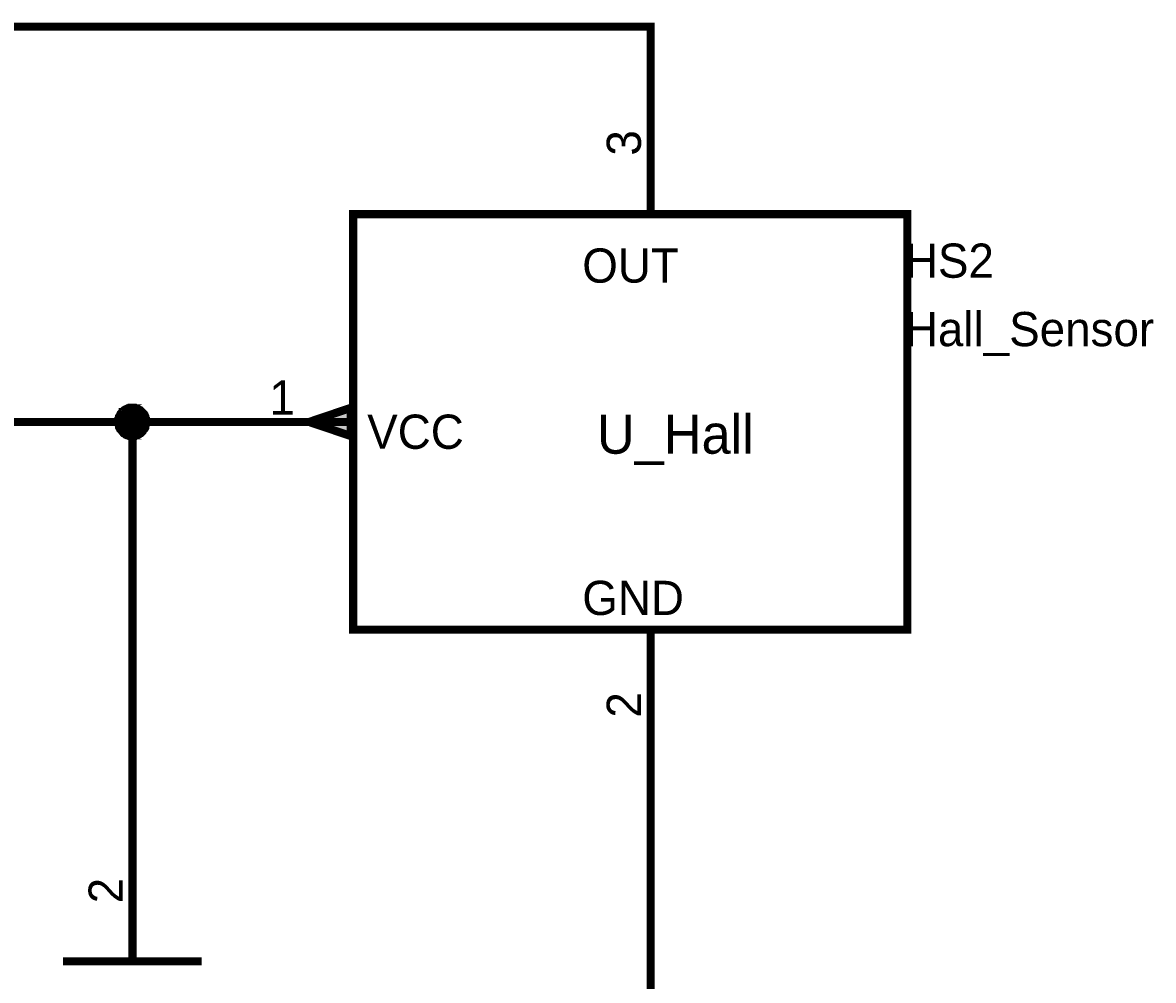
# Model space of a CAD drawing. Header units: millimetres. Extents: x 0 to 800, y 0 to 567.
# Drawn here: x 503.98 to 545.44, y 281.01 to 316.13 of the extents above; entities that cross this region are included whole.
import ezdxf

# ---------------------------------------------------------------- set-up
doc = ezdxf.new("R2010")
doc.units = ezdxf.units.MM
doc.layers.add('Sheet', color=255, linetype='Continuous')

msp = doc.modelspace()

# ---------------------------------------------------------------- linework, layer by layer
at = {"layer": 'Sheet'}
for points, const_width in [([(527.009, 314.703), (527.009, 315.979), (452.509, 315.979), (452.509, 303.996)], 0.3), ([(527.009, 309.193), (527.009, 314.703)], 0.3), ([(507.499, 301.487), (507.499, 301.51), (507.499, 301.532), (507.499, 301.577), (507.499, 301.599), (507.521, 301.622), (507.521, 301.644), (507.521, 301.667), (507.544, 301.689), (507.544, 301.711), (507.566, 301.734), (507.566, 301.756), (507.589, 301.779), (507.589, 301.801), (507.611, 301.823), (507.633, 301.846), (507.656, 301.846), (507.656, 301.868), (507.678, 301.891), (507.701, 301.913), (507.723, 301.913), (507.745, 301.935), (507.768, 301.935), (507.79, 301.958), (507.813, 301.958), (507.835, 301.98), (507.857, 301.98), (507.88, 301.98), (507.902, 302.003), (507.925, 302.003), (507.969, 302.003), (507.992, 302.003), (508.014, 302.003)], 0.3), ([(507.499, 301.487), (507.499, 301.51), (507.499, 301.532), (507.499, 301.577), (507.499, 301.599), (507.521, 301.622), (507.521, 301.644), (507.521, 301.667), (507.544, 301.689), (507.544, 301.711), (507.566, 301.734), (507.566, 301.756), (507.589, 301.779), (507.589, 301.801), (507.611, 301.823), (507.633, 301.846), (507.656, 301.846), (507.656, 301.868), (507.678, 301.891), (507.701, 301.913), (507.723, 301.913), (507.745, 301.935), (507.768, 301.935), (507.79, 301.958), (507.813, 301.958), (507.835, 301.98), (507.857, 301.98), (507.88, 301.98), (507.902, 302.003), (507.925, 302.003), (507.969, 302.003), (507.992, 302.003), (508.014, 302.003)], 0.3), ([(507.499, 301.487), (507.499, 301.51), (507.499, 301.532), (507.499, 301.577), (507.499, 301.599), (507.521, 301.622), (507.521, 301.644), (507.521, 301.667), (507.544, 301.689), (507.544, 301.711), (507.566, 301.734), (507.566, 301.756), (507.589, 301.779), (507.589, 301.801), (507.611, 301.823), (507.633, 301.846), (507.656, 301.846), (507.656, 301.868), (507.678, 301.891), (507.701, 301.913), (507.723, 301.913), (507.745, 301.935), (507.768, 301.935), (507.79, 301.958), (507.813, 301.958), (507.835, 301.98), (507.857, 301.98), (507.88, 301.98), (507.902, 302.003), (507.925, 302.003), (507.969, 302.003), (507.992, 302.003), (508.014, 302.003)], 0.3), ([(507.499, 301.487), (507.499, 301.51), (507.499, 301.532), (507.499, 301.577), (507.499, 301.599), (507.521, 301.622), (507.521, 301.644), (507.521, 301.667), (507.544, 301.689), (507.544, 301.711), (507.566, 301.734), (507.566, 301.756), (507.589, 301.779), (507.589, 301.801), (507.611, 301.823), (507.633, 301.846), (507.656, 301.846), (507.656, 301.868), (507.678, 301.891), (507.701, 301.913), (507.723, 301.913), (507.745, 301.935), (507.768, 301.935), (507.79, 301.958), (507.813, 301.958), (507.835, 301.98), (507.857, 301.98), (507.88, 301.98), (507.902, 302.003), (507.925, 302.003), (507.969, 302.003), (507.992, 302.003), (508.014, 302.003)], 0.3), ([(507.499, 301.487), (507.499, 301.51), (507.499, 301.532), (507.499, 301.577), (507.499, 301.599), (507.521, 301.622), (507.521, 301.644), (507.521, 301.667), (507.544, 301.689), (507.544, 301.711), (507.566, 301.734), (507.566, 301.756), (507.589, 301.779), (507.589, 301.801), (507.611, 301.823), (507.633, 301.846), (507.656, 301.846), (507.656, 301.868), (507.678, 301.891), (507.701, 301.913), (507.723, 301.913), (507.745, 301.935), (507.768, 301.935), (507.79, 301.958), (507.813, 301.958), (507.835, 301.98), (507.857, 301.98), (507.88, 301.98), (507.902, 302.003), (507.925, 302.003), (507.969, 302.003), (507.992, 302.003), (508.014, 302.003)], 0.0991), ([(507.499, 301.487), (507.499, 301.51), (507.499, 301.532), (507.499, 301.577), (507.499, 301.599), (507.521, 301.622), (507.521, 301.644), (507.521, 301.667), (507.544, 301.689), (507.544, 301.711), (507.566, 301.734), (507.566, 301.756), (507.589, 301.779), (507.589, 301.801), (507.611, 301.823), (507.633, 301.846), (507.656, 301.846), (507.656, 301.868), (507.678, 301.891), (507.701, 301.913), (507.723, 301.913), (507.745, 301.935), (507.768, 301.935), (507.79, 301.958), (507.813, 301.958), (507.835, 301.98), (507.857, 301.98), (507.88, 301.98), (507.902, 302.003), (507.925, 302.003), (507.969, 302.003), (507.992, 302.003), (508.014, 302.003)], 0.0991), ([(507.499, 301.487), (507.499, 301.51), (507.499, 301.532), (507.499, 301.577), (507.499, 301.599), (507.521, 301.622), (507.521, 301.644), (507.521, 301.667), (507.544, 301.689), (507.544, 301.711), (507.566, 301.734), (507.566, 301.756), (507.589, 301.779), (507.589, 301.801), (507.611, 301.823), (507.633, 301.846), (507.656, 301.846), (507.656, 301.868), (507.678, 301.891), (507.701, 301.913), (507.723, 301.913), (507.745, 301.935), (507.768, 301.935), (507.79, 301.958), (507.813, 301.958), (507.835, 301.98), (507.857, 301.98), (507.88, 301.98), (507.902, 302.003), (507.925, 302.003), (507.969, 302.003), (507.992, 302.003), (508.014, 302.003)], 0.0991), ([(507.499, 301.487), (507.499, 301.51), (507.499, 301.532), (507.499, 301.577), (507.499, 301.599), (507.521, 301.622), (507.521, 301.644), (507.521, 301.667), (507.544, 301.689), (507.544, 301.711), (507.566, 301.734), (507.566, 301.756), (507.589, 301.779), (507.589, 301.801), (507.611, 301.823), (507.633, 301.846), (507.656, 301.846), (507.656, 301.868), (507.678, 301.891), (507.701, 301.913), (507.723, 301.913), (507.745, 301.935), (507.768, 301.935), (507.79, 301.958), (507.813, 301.958), (507.835, 301.98), (507.857, 301.98), (507.88, 301.98), (507.902, 302.003), (507.925, 302.003), (507.969, 302.003), (507.992, 302.003), (508.014, 302.003)], 0.0991), ([(508.014, 302.003), (508.014, 302.003)], 0.3), ([(508.014, 302.003), (508.037, 302.003), (508.059, 302.003), (508.081, 302.003), (508.104, 302.003), (508.126, 301.98), (508.149, 301.98), (508.193, 301.98), (508.193, 301.958), (508.216, 301.958), (508.238, 301.935), (508.261, 301.935), (508.283, 301.913), (508.305, 301.913), (508.328, 301.891), (508.35, 301.868), (508.373, 301.846), (508.373, 301.846), (508.395, 301.823), (508.417, 301.801), (508.417, 301.779), (508.44, 301.756), (508.44, 301.734), (508.462, 301.711), (508.462, 301.689), (508.485, 301.667), (508.485, 301.644), (508.485, 301.622), (508.507, 301.599), (508.507, 301.577), (508.507, 301.532), (508.507, 301.51), (508.507, 301.487)], 0.3), ([(508.014, 302.003), (508.014, 302.003)], 0.3), ([(508.014, 302.003), (508.037, 302.003), (508.059, 302.003), (508.081, 302.003), (508.104, 302.003), (508.126, 301.98), (508.149, 301.98), (508.193, 301.98), (508.193, 301.958), (508.216, 301.958), (508.238, 301.935), (508.261, 301.935), (508.283, 301.913), (508.305, 301.913), (508.328, 301.891), (508.35, 301.868), (508.373, 301.846), (508.373, 301.846), (508.395, 301.823), (508.417, 301.801), (508.417, 301.779), (508.44, 301.756), (508.44, 301.734), (508.462, 301.711), (508.462, 301.689), (508.485, 301.667), (508.485, 301.644), (508.485, 301.622), (508.507, 301.599), (508.507, 301.577), (508.507, 301.532), (508.507, 301.51), (508.507, 301.487)], 0.3), ([(508.014, 302.003), (508.014, 302.003)], 0.3), ([(508.014, 302.003), (508.037, 302.003), (508.059, 302.003), (508.081, 302.003), (508.104, 302.003), (508.126, 301.98), (508.149, 301.98), (508.193, 301.98), (508.193, 301.958), (508.216, 301.958), (508.238, 301.935), (508.261, 301.935), (508.283, 301.913), (508.305, 301.913), (508.328, 301.891), (508.35, 301.868), (508.373, 301.846), (508.373, 301.846), (508.395, 301.823), (508.417, 301.801), (508.417, 301.779), (508.44, 301.756), (508.44, 301.734), (508.462, 301.711), (508.462, 301.689), (508.485, 301.667), (508.485, 301.644), (508.485, 301.622), (508.507, 301.599), (508.507, 301.577), (508.507, 301.532), (508.507, 301.51), (508.507, 301.487)], 0.3), ([(508.014, 302.003), (508.014, 302.003)], 0.3), ([(508.014, 302.003), (508.037, 302.003), (508.059, 302.003), (508.081, 302.003), (508.104, 302.003), (508.126, 301.98), (508.149, 301.98), (508.193, 301.98), (508.193, 301.958), (508.216, 301.958), (508.238, 301.935), (508.261, 301.935), (508.283, 301.913), (508.305, 301.913), (508.328, 301.891), (508.35, 301.868), (508.373, 301.846), (508.373, 301.846), (508.395, 301.823), (508.417, 301.801), (508.417, 301.779), (508.44, 301.756), (508.44, 301.734), (508.462, 301.711), (508.462, 301.689), (508.485, 301.667), (508.485, 301.644), (508.485, 301.622), (508.507, 301.599), (508.507, 301.577), (508.507, 301.532), (508.507, 301.51), (508.507, 301.487)], 0.3), ([(508.014, 302.003), (508.014, 302.003)], 0.0991), ([(508.014, 302.003), (508.037, 302.003), (508.059, 302.003), (508.081, 302.003), (508.104, 302.003), (508.126, 301.98), (508.149, 301.98), (508.193, 301.98), (508.193, 301.958), (508.216, 301.958), (508.238, 301.935), (508.261, 301.935), (508.283, 301.913), (508.305, 301.913), (508.328, 301.891), (508.35, 301.868), (508.373, 301.846), (508.373, 301.846), (508.395, 301.823), (508.417, 301.801), (508.417, 301.779), (508.44, 301.756), (508.44, 301.734), (508.462, 301.711), (508.462, 301.689), (508.485, 301.667), (508.485, 301.644), (508.485, 301.622), (508.507, 301.599), (508.507, 301.577), (508.507, 301.532), (508.507, 301.51), (508.507, 301.487)], 0.0991), ([(508.014, 302.003), (508.014, 302.003)], 0.0991), ([(508.014, 302.003), (508.037, 302.003), (508.059, 302.003), (508.081, 302.003), (508.104, 302.003), (508.126, 301.98), (508.149, 301.98), (508.193, 301.98), (508.193, 301.958), (508.216, 301.958), (508.238, 301.935), (508.261, 301.935), (508.283, 301.913), (508.305, 301.913), (508.328, 301.891), (508.35, 301.868), (508.373, 301.846), (508.373, 301.846), (508.395, 301.823), (508.417, 301.801), (508.417, 301.779), (508.44, 301.756), (508.44, 301.734), (508.462, 301.711), (508.462, 301.689), (508.485, 301.667), (508.485, 301.644), (508.485, 301.622), (508.507, 301.599), (508.507, 301.577), (508.507, 301.532), (508.507, 301.51), (508.507, 301.487)], 0.0991), ([(508.014, 302.003), (508.014, 302.003)], 0.0991), ([(508.014, 302.003), (508.037, 302.003), (508.059, 302.003), (508.081, 302.003), (508.104, 302.003), (508.126, 301.98), (508.149, 301.98), (508.193, 301.98), (508.193, 301.958), (508.216, 301.958), (508.238, 301.935), (508.261, 301.935), (508.283, 301.913), (508.305, 301.913), (508.328, 301.891), (508.35, 301.868), (508.373, 301.846), (508.373, 301.846), (508.395, 301.823), (508.417, 301.801), (508.417, 301.779), (508.44, 301.756), (508.44, 301.734), (508.462, 301.711), (508.462, 301.689), (508.485, 301.667), (508.485, 301.644), (508.485, 301.622), (508.507, 301.599), (508.507, 301.577), (508.507, 301.532), (508.507, 301.51), (508.507, 301.487)], 0.0991), ([(508.014, 302.003), (508.014, 302.003)], 0.0991), ([(508.014, 302.003), (508.037, 302.003), (508.059, 302.003), (508.081, 302.003), (508.104, 302.003), (508.126, 301.98), (508.149, 301.98), (508.193, 301.98), (508.193, 301.958), (508.216, 301.958), (508.238, 301.935), (508.261, 301.935), (508.283, 301.913), (508.305, 301.913), (508.328, 301.891), (508.35, 301.868), (508.373, 301.846), (508.373, 301.846), (508.395, 301.823), (508.417, 301.801), (508.417, 301.779), (508.44, 301.756), (508.44, 301.734), (508.462, 301.711), (508.462, 301.689), (508.485, 301.667), (508.485, 301.644), (508.485, 301.622), (508.507, 301.599), (508.507, 301.577), (508.507, 301.532), (508.507, 301.51), (508.507, 301.487)], 0.0991), ([(478.514, 300.479), (478.514, 301.487), (478.514, 301.487), (493.007, 301.487), (508.014, 301.487), (510.501, 301.487)], 0.3), ([(508.014, 300.972), (507.992, 300.972), (507.969, 300.972), (507.925, 300.972), (507.902, 300.972), (507.88, 300.995), (507.857, 300.995), (507.835, 300.995), (507.813, 301.017), (507.79, 301.017), (507.768, 301.039), (507.745, 301.039), (507.723, 301.062), (507.701, 301.084), (507.678, 301.084), (507.656, 301.107), (507.656, 301.129), (507.633, 301.151), (507.611, 301.174), (507.589, 301.196), (507.589, 301.196), (507.566, 301.219), (507.566, 301.241), (507.544, 301.263), (507.544, 301.286), (507.521, 301.308), (507.521, 301.331), (507.521, 301.353), (507.499, 301.398), (507.499, 301.42), (507.499, 301.443), (507.499, 301.465), (507.499, 301.487)], 0.3), ([(507.499, 301.487), (507.499, 301.487)], 0.3), ([(508.014, 300.972), (507.992, 300.972), (507.969, 300.972), (507.925, 300.972), (507.902, 300.972), (507.88, 300.995), (507.857, 300.995), (507.835, 300.995), (507.813, 301.017), (507.79, 301.017), (507.768, 301.039), (507.745, 301.039), (507.723, 301.062), (507.701, 301.084), (507.678, 301.084), (507.656, 301.107), (507.656, 301.129), (507.633, 301.151), (507.611, 301.174), (507.589, 301.196), (507.589, 301.196), (507.566, 301.219), (507.566, 301.241), (507.544, 301.263), (507.544, 301.286), (507.521, 301.308), (507.521, 301.331), (507.521, 301.353), (507.499, 301.398), (507.499, 301.42), (507.499, 301.443), (507.499, 301.465), (507.499, 301.487)], 0.3), ([(507.499, 301.487), (507.499, 301.487)], 0.3), ([(508.014, 300.972), (507.992, 300.972), (507.969, 300.972), (507.925, 300.972), (507.902, 300.972), (507.88, 300.995), (507.857, 300.995), (507.835, 300.995), (507.813, 301.017), (507.79, 301.017), (507.768, 301.039), (507.745, 301.039), (507.723, 301.062), (507.701, 301.084), (507.678, 301.084), (507.656, 301.107), (507.656, 301.129), (507.633, 301.151), (507.611, 301.174), (507.589, 301.196), (507.589, 301.196), (507.566, 301.219), (507.566, 301.241), (507.544, 301.263), (507.544, 301.286), (507.521, 301.308), (507.521, 301.331), (507.521, 301.353), (507.499, 301.398), (507.499, 301.42), (507.499, 301.443), (507.499, 301.465), (507.499, 301.487)], 0.3), ([(507.499, 301.487), (507.499, 301.487)], 0.3), ([(508.014, 300.972), (507.992, 300.972), (507.969, 300.972), (507.925, 300.972), (507.902, 300.972), (507.88, 300.995), (507.857, 300.995), (507.835, 300.995), (507.813, 301.017), (507.79, 301.017), (507.768, 301.039), (507.745, 301.039), (507.723, 301.062), (507.701, 301.084), (507.678, 301.084), (507.656, 301.107), (507.656, 301.129), (507.633, 301.151), (507.611, 301.174), (507.589, 301.196), (507.589, 301.196), (507.566, 301.219), (507.566, 301.241), (507.544, 301.263), (507.544, 301.286), (507.521, 301.308), (507.521, 301.331), (507.521, 301.353), (507.499, 301.398), (507.499, 301.42), (507.499, 301.443), (507.499, 301.465), (507.499, 301.487)], 0.3), ([(507.499, 301.487), (507.499, 301.487)], 0.3), ([(508.014, 300.972), (507.992, 300.972), (507.969, 300.972), (507.925, 300.972), (507.902, 300.972), (507.88, 300.995), (507.857, 300.995), (507.835, 300.995), (507.813, 301.017), (507.79, 301.017), (507.768, 301.039), (507.745, 301.039), (507.723, 301.062), (507.701, 301.084), (507.678, 301.084), (507.656, 301.107), (507.656, 301.129), (507.633, 301.151), (507.611, 301.174), (507.589, 301.196), (507.589, 301.196), (507.566, 301.219), (507.566, 301.241), (507.544, 301.263), (507.544, 301.286), (507.521, 301.308), (507.521, 301.331), (507.521, 301.353), (507.499, 301.398), (507.499, 301.42), (507.499, 301.443), (507.499, 301.465), (507.499, 301.487)], 0.0991), ([(507.499, 301.487), (507.499, 301.487)], 0.0991), ([(508.014, 300.972), (507.992, 300.972), (507.969, 300.972), (507.925, 300.972), (507.902, 300.972), (507.88, 300.995), (507.857, 300.995), (507.835, 300.995), (507.813, 301.017), (507.79, 301.017), (507.768, 301.039), (507.745, 301.039), (507.723, 301.062), (507.701, 301.084), (507.678, 301.084), (507.656, 301.107), (507.656, 301.129), (507.633, 301.151), (507.611, 301.174), (507.589, 301.196), (507.589, 301.196), (507.566, 301.219), (507.566, 301.241), (507.544, 301.263), (507.544, 301.286), (507.521, 301.308), (507.521, 301.331), (507.521, 301.353), (507.499, 301.398), (507.499, 301.42), (507.499, 301.443), (507.499, 301.465), (507.499, 301.487)], 0.0991), ([(507.499, 301.487), (507.499, 301.487)], 0.0991), ([(508.014, 300.972), (507.992, 300.972), (507.969, 300.972), (507.925, 300.972), (507.902, 300.972), (507.88, 300.995), (507.857, 300.995), (507.835, 300.995), (507.813, 301.017), (507.79, 301.017), (507.768, 301.039), (507.745, 301.039), (507.723, 301.062), (507.701, 301.084), (507.678, 301.084), (507.656, 301.107), (507.656, 301.129), (507.633, 301.151), (507.611, 301.174), (507.589, 301.196), (507.589, 301.196), (507.566, 301.219), (507.566, 301.241), (507.544, 301.263), (507.544, 301.286), (507.521, 301.308), (507.521, 301.331), (507.521, 301.353), (507.499, 301.398), (507.499, 301.42), (507.499, 301.443), (507.499, 301.465), (507.499, 301.487)], 0.0991), ([(507.499, 301.487), (507.499, 301.487)], 0.0991), ([(508.014, 300.972), (507.992, 300.972), (507.969, 300.972), (507.925, 300.972), (507.902, 300.972), (507.88, 300.995), (507.857, 300.995), (507.835, 300.995), (507.813, 301.017), (507.79, 301.017), (507.768, 301.039), (507.745, 301.039), (507.723, 301.062), (507.701, 301.084), (507.678, 301.084), (507.656, 301.107), (507.656, 301.129), (507.633, 301.151), (507.611, 301.174), (507.589, 301.196), (507.589, 301.196), (507.566, 301.219), (507.566, 301.241), (507.544, 301.263), (507.544, 301.286), (507.521, 301.308), (507.521, 301.331), (507.521, 301.353), (507.499, 301.398), (507.499, 301.42), (507.499, 301.443), (507.499, 301.465), (507.499, 301.487)], 0.0991), ([(507.499, 301.487), (507.499, 301.487)], 0.0991), ([(508.014, 283.479), (508.014, 301.487)], 0.3), ([(508.507, 301.487), (508.507, 301.465), (508.507, 301.443), (508.507, 301.42), (508.507, 301.398), (508.485, 301.353), (508.485, 301.331), (508.485, 301.308), (508.462, 301.286), (508.462, 301.263), (508.44, 301.241), (508.44, 301.219), (508.417, 301.196), (508.417, 301.196), (508.395, 301.174), (508.373, 301.151), (508.373, 301.129), (508.35, 301.107), (508.328, 301.084), (508.305, 301.084), (508.283, 301.062), (508.261, 301.039), (508.238, 301.039), (508.216, 301.017), (508.193, 301.017), (508.193, 300.995), (508.149, 300.995), (508.126, 300.995), (508.104, 300.972), (508.081, 300.972), (508.059, 300.972), (508.037, 300.972), (508.014, 300.972)], 0.3), ([(508.507, 301.487), (508.507, 301.465), (508.507, 301.443), (508.507, 301.42), (508.507, 301.398), (508.485, 301.353), (508.485, 301.331), (508.485, 301.308), (508.462, 301.286), (508.462, 301.263), (508.44, 301.241), (508.44, 301.219), (508.417, 301.196), (508.417, 301.196), (508.395, 301.174), (508.373, 301.151), (508.373, 301.129), (508.35, 301.107), (508.328, 301.084), (508.305, 301.084), (508.283, 301.062), (508.261, 301.039), (508.238, 301.039), (508.216, 301.017), (508.193, 301.017), (508.193, 300.995), (508.149, 300.995), (508.126, 300.995), (508.104, 300.972), (508.081, 300.972), (508.059, 300.972), (508.037, 300.972), (508.014, 300.972)], 0.3), ([(508.507, 301.487), (508.507, 301.465), (508.507, 301.443), (508.507, 301.42), (508.507, 301.398), (508.485, 301.353), (508.485, 301.331), (508.485, 301.308), (508.462, 301.286), (508.462, 301.263), (508.44, 301.241), (508.44, 301.219), (508.417, 301.196), (508.417, 301.196), (508.395, 301.174), (508.373, 301.151), (508.373, 301.129), (508.35, 301.107), (508.328, 301.084), (508.305, 301.084), (508.283, 301.062), (508.261, 301.039), (508.238, 301.039), (508.216, 301.017), (508.193, 301.017), (508.193, 300.995), (508.149, 300.995), (508.126, 300.995), (508.104, 300.972), (508.081, 300.972), (508.059, 300.972), (508.037, 300.972), (508.014, 300.972)], 0.3), ([(508.507, 301.487), (508.507, 301.465), (508.507, 301.443), (508.507, 301.42), (508.507, 301.398), (508.485, 301.353), (508.485, 301.331), (508.485, 301.308), (508.462, 301.286), (508.462, 301.263), (508.44, 301.241), (508.44, 301.219), (508.417, 301.196), (508.417, 301.196), (508.395, 301.174), (508.373, 301.151), (508.373, 301.129), (508.35, 301.107), (508.328, 301.084), (508.305, 301.084), (508.283, 301.062), (508.261, 301.039), (508.238, 301.039), (508.216, 301.017), (508.193, 301.017), (508.193, 300.995), (508.149, 300.995), (508.126, 300.995), (508.104, 300.972), (508.081, 300.972), (508.059, 300.972), (508.037, 300.972), (508.014, 300.972)], 0.3), ([(508.507, 301.487), (508.507, 301.465), (508.507, 301.443), (508.507, 301.42), (508.507, 301.398), (508.485, 301.353), (508.485, 301.331), (508.485, 301.308), (508.462, 301.286), (508.462, 301.263), (508.44, 301.241), (508.44, 301.219), (508.417, 301.196), (508.417, 301.196), (508.395, 301.174), (508.373, 301.151), (508.373, 301.129), (508.35, 301.107), (508.328, 301.084), (508.305, 301.084), (508.283, 301.062), (508.261, 301.039), (508.238, 301.039), (508.216, 301.017), (508.193, 301.017), (508.193, 300.995), (508.149, 300.995), (508.126, 300.995), (508.104, 300.972), (508.081, 300.972), (508.059, 300.972), (508.037, 300.972), (508.014, 300.972)], 0.0991), ([(508.507, 301.487), (508.507, 301.465), (508.507, 301.443), (508.507, 301.42), (508.507, 301.398), (508.485, 301.353), (508.485, 301.331), (508.485, 301.308), (508.462, 301.286), (508.462, 301.263), (508.44, 301.241), (508.44, 301.219), (508.417, 301.196), (508.417, 301.196), (508.395, 301.174), (508.373, 301.151), (508.373, 301.129), (508.35, 301.107), (508.328, 301.084), (508.305, 301.084), (508.283, 301.062), (508.261, 301.039), (508.238, 301.039), (508.216, 301.017), (508.193, 301.017), (508.193, 300.995), (508.149, 300.995), (508.126, 300.995), (508.104, 300.972), (508.081, 300.972), (508.059, 300.972), (508.037, 300.972), (508.014, 300.972)], 0.0991), ([(508.507, 301.487), (508.507, 301.465), (508.507, 301.443), (508.507, 301.42), (508.507, 301.398), (508.485, 301.353), (508.485, 301.331), (508.485, 301.308), (508.462, 301.286), (508.462, 301.263), (508.44, 301.241), (508.44, 301.219), (508.417, 301.196), (508.417, 301.196), (508.395, 301.174), (508.373, 301.151), (508.373, 301.129), (508.35, 301.107), (508.328, 301.084), (508.305, 301.084), (508.283, 301.062), (508.261, 301.039), (508.238, 301.039), (508.216, 301.017), (508.193, 301.017), (508.193, 300.995), (508.149, 300.995), (508.126, 300.995), (508.104, 300.972), (508.081, 300.972), (508.059, 300.972), (508.037, 300.972), (508.014, 300.972)], 0.0991), ([(508.507, 301.487), (508.507, 301.465), (508.507, 301.443), (508.507, 301.42), (508.507, 301.398), (508.485, 301.353), (508.485, 301.331), (508.485, 301.308), (508.462, 301.286), (508.462, 301.263), (508.44, 301.241), (508.44, 301.219), (508.417, 301.196), (508.417, 301.196), (508.395, 301.174), (508.373, 301.151), (508.373, 301.129), (508.35, 301.107), (508.328, 301.084), (508.305, 301.084), (508.283, 301.062), (508.261, 301.039), (508.238, 301.039), (508.216, 301.017), (508.193, 301.017), (508.193, 300.995), (508.149, 300.995), (508.126, 300.995), (508.104, 300.972), (508.081, 300.972), (508.059, 300.972), (508.037, 300.972), (508.014, 300.972)], 0.0991), ([(508.507, 301.487), (508.507, 301.487), (508.507, 301.487), (508.507, 301.487), (508.507, 301.487), (508.507, 301.487), (508.507, 301.487), (508.507, 301.487), (508.507, 301.487), (508.507, 301.487), (508.507, 301.487), (508.507, 301.487), (508.507, 301.487), (508.507, 301.487), (508.507, 301.487), (508.507, 301.487), (508.507, 301.487), (508.507, 301.487), (508.507, 301.487), (508.507, 301.487), (508.507, 301.487), (508.507, 301.487), (508.507, 301.487), (508.507, 301.487), (508.507, 301.487), (508.507, 301.487), (508.507, 301.487), (508.507, 301.487), (508.507, 301.487), (508.507, 301.487), (508.507, 301.487), (508.507, 301.487), (508.507, 301.487)], 0.3), ([(508.507, 301.487), (508.507, 301.487)], 0.3), ([(508.507, 301.487), (508.507, 301.487), (508.507, 301.487), (508.507, 301.487), (508.507, 301.487), (508.507, 301.487), (508.507, 301.487), (508.507, 301.487), (508.507, 301.487), (508.507, 301.487), (508.507, 301.487), (508.507, 301.487), (508.507, 301.487), (508.507, 301.487), (508.507, 301.487), (508.507, 301.487), (508.507, 301.487), (508.507, 301.487), (508.507, 301.487), (508.507, 301.487), (508.507, 301.487), (508.507, 301.487), (508.507, 301.487), (508.507, 301.487), (508.507, 301.487), (508.507, 301.487), (508.507, 301.487), (508.507, 301.487), (508.507, 301.487), (508.507, 301.487), (508.507, 301.487), (508.507, 301.487), (508.507, 301.487)], 0.3), ([(508.507, 301.487), (508.507, 301.487)], 0.3), ([(508.507, 301.487), (508.507, 301.487), (508.507, 301.487), (508.507, 301.487), (508.507, 301.487), (508.507, 301.487), (508.507, 301.487), (508.507, 301.487), (508.507, 301.487), (508.507, 301.487), (508.507, 301.487), (508.507, 301.487), (508.507, 301.487), (508.507, 301.487), (508.507, 301.487), (508.507, 301.487), (508.507, 301.487), (508.507, 301.487), (508.507, 301.487), (508.507, 301.487), (508.507, 301.487), (508.507, 301.487), (508.507, 301.487), (508.507, 301.487), (508.507, 301.487), (508.507, 301.487), (508.507, 301.487), (508.507, 301.487), (508.507, 301.487), (508.507, 301.487), (508.507, 301.487), (508.507, 301.487), (508.507, 301.487)], 0.3), ([(508.507, 301.487), (508.507, 301.487)], 0.3), ([(508.507, 301.487), (508.507, 301.487), (508.507, 301.487), (508.507, 301.487), (508.507, 301.487), (508.507, 301.487), (508.507, 301.487), (508.507, 301.487), (508.507, 301.487), (508.507, 301.487), (508.507, 301.487), (508.507, 301.487), (508.507, 301.487), (508.507, 301.487), (508.507, 301.487), (508.507, 301.487), (508.507, 301.487), (508.507, 301.487), (508.507, 301.487), (508.507, 301.487), (508.507, 301.487), (508.507, 301.487), (508.507, 301.487), (508.507, 301.487), (508.507, 301.487), (508.507, 301.487), (508.507, 301.487), (508.507, 301.487), (508.507, 301.487), (508.507, 301.487), (508.507, 301.487), (508.507, 301.487), (508.507, 301.487)], 0.3), ([(508.507, 301.487), (508.507, 301.487)], 0.3), ([(508.507, 301.487), (508.507, 301.487), (508.507, 301.487), (508.507, 301.487), (508.507, 301.487), (508.507, 301.487), (508.507, 301.487), (508.507, 301.487), (508.507, 301.487), (508.507, 301.487), (508.507, 301.487), (508.507, 301.487), (508.507, 301.487), (508.507, 301.487), (508.507, 301.487), (508.507, 301.487), (508.507, 301.487), (508.507, 301.487), (508.507, 301.487), (508.507, 301.487), (508.507, 301.487), (508.507, 301.487), (508.507, 301.487), (508.507, 301.487), (508.507, 301.487), (508.507, 301.487), (508.507, 301.487), (508.507, 301.487), (508.507, 301.487), (508.507, 301.487), (508.507, 301.487), (508.507, 301.487), (508.507, 301.487)], 0.0991), ([(508.507, 301.487), (508.507, 301.487)], 0.0991), ([(508.507, 301.487), (508.507, 301.487), (508.507, 301.487), (508.507, 301.487), (508.507, 301.487), (508.507, 301.487), (508.507, 301.487), (508.507, 301.487), (508.507, 301.487), (508.507, 301.487), (508.507, 301.487), (508.507, 301.487), (508.507, 301.487), (508.507, 301.487), (508.507, 301.487), (508.507, 301.487), (508.507, 301.487), (508.507, 301.487), (508.507, 301.487), (508.507, 301.487), (508.507, 301.487), (508.507, 301.487), (508.507, 301.487), (508.507, 301.487), (508.507, 301.487), (508.507, 301.487), (508.507, 301.487), (508.507, 301.487), (508.507, 301.487), (508.507, 301.487), (508.507, 301.487), (508.507, 301.487), (508.507, 301.487)], 0.0991), ([(508.507, 301.487), (508.507, 301.487)], 0.0991), ([(508.507, 301.487), (508.507, 301.487), (508.507, 301.487), (508.507, 301.487), (508.507, 301.487), (508.507, 301.487), (508.507, 301.487), (508.507, 301.487), (508.507, 301.487), (508.507, 301.487), (508.507, 301.487), (508.507, 301.487), (508.507, 301.487), (508.507, 301.487), (508.507, 301.487), (508.507, 301.487), (508.507, 301.487), (508.507, 301.487), (508.507, 301.487), (508.507, 301.487), (508.507, 301.487), (508.507, 301.487), (508.507, 301.487), (508.507, 301.487), (508.507, 301.487), (508.507, 301.487), (508.507, 301.487), (508.507, 301.487), (508.507, 301.487), (508.507, 301.487), (508.507, 301.487), (508.507, 301.487), (508.507, 301.487)], 0.0991), ([(508.507, 301.487), (508.507, 301.487)], 0.0991), ([(508.507, 301.487), (508.507, 301.487), (508.507, 301.487), (508.507, 301.487), (508.507, 301.487), (508.507, 301.487), (508.507, 301.487), (508.507, 301.487), (508.507, 301.487), (508.507, 301.487), (508.507, 301.487), (508.507, 301.487), (508.507, 301.487), (508.507, 301.487), (508.507, 301.487), (508.507, 301.487), (508.507, 301.487), (508.507, 301.487), (508.507, 301.487), (508.507, 301.487), (508.507, 301.487), (508.507, 301.487), (508.507, 301.487), (508.507, 301.487), (508.507, 301.487), (508.507, 301.487), (508.507, 301.487), (508.507, 301.487), (508.507, 301.487), (508.507, 301.487), (508.507, 301.487), (508.507, 301.487), (508.507, 301.487)], 0.0991), ([(508.507, 301.487), (508.507, 301.487)], 0.0991), ([(516.011, 301.487), (510.501, 301.487)], 0.3), ([(527.009, 293.782), (527.009, 288.272)], 0.3), ([(493.007, 271.675), (493.007, 261.998), (508.014, 261.998), (527.009, 261.998), (527.009, 288.272)], 0.3), ([(508.014, 281.709), (508.014, 283.479)], 0.3), ([(508.014, 281.709), (508.014, 282.471)], 0.3), ([(510.545, 281.709), (505.461, 281.709)], 0.3)]:
    msp.add_lwpolyline(points, dxfattribs=dict(at, const_width=const_width))
for points, const_width in [([(516.1, 309.103), (536.416, 309.103), (536.416, 293.872), (516.1, 293.872), (516.1, 309.103)], 0.3), ([(516.1, 309.103), (516.1, 293.872), (536.416, 293.872), (536.416, 309.103), (516.1, 309.103), (516.1, 309.103)], 0.0991), ([(514.488, 301.487), (516.011, 302.003), (516.011, 300.972), (514.488, 301.487)], 0.3), ([(514.488, 301.487), (516.011, 302.003), (516.011, 300.972), (514.488, 301.487)], 0.0991)]:
    msp.add_lwpolyline(points, close=True, dxfattribs=dict(at, const_width=const_width))
at = {"layer": 'Sheet', "const_width": 0.508}
msp.add_lwpolyline([(507.745, 301.499, 1), (508.253, 301.499, 1)], format="xyb", close=True, dxfattribs=at)
at = {"layer": 'Sheet'}
msp.add_solid([(516.049, 302.076), (514.318, 301.499), (516.049, 300.923)], dxfattribs=at)

# ---------------------------------------------------------------- texts
for s, p in [('3', (526.65, 311.253)), ('2', (526.65, 290.646)), ('2', (507.656, 283.837))]:
    msp.add_text(s, height=1.254, rotation=90, dxfattribs=at).set_placement(p)
for s, height, p in [('HS2', 1.2543, (536.327, 306.774)), ('OUT', 1.2543, (524.5, 306.594)), ('Hall_Sensor', 1.25433, (536.327, 304.265)), ('1', 1.254, (513.032, 301.756)), ('VCC', 1.2543, (516.616, 300.502)), ('U_Hall', 1.4335, (525.038, 300.323)), ('GND', 1.2543, (524.5, 294.409))]:
    msp.add_text(s, height=height, dxfattribs=at).set_placement(p)

doc.saveas('drawing.dxf')
